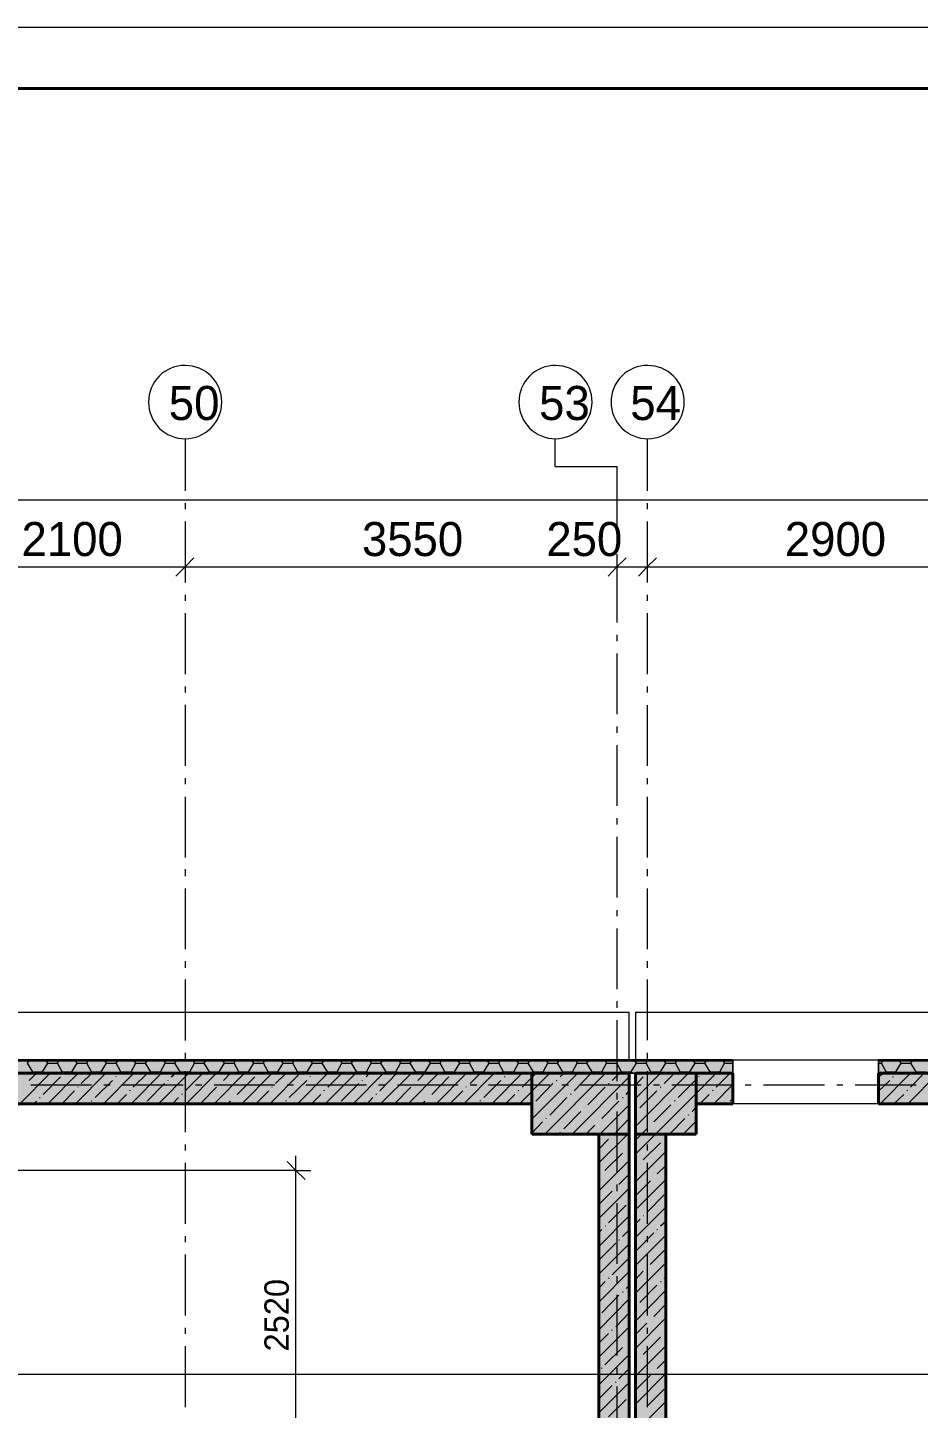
# Model space of a CAD drawing. Header units: millimetres. Extents: x -401725 to 250493, y 305116 to 802890.
# Drawn here: x -375105.266 to -375102.384, y 508986.775 to 508991.242 of the extents above; entities that cross this region are included whole.
import ezdxf

# ---------------------------------------------------------------- set-up
doc = ezdxf.new("R2010")
doc.units = ezdxf.units.MM
doc.layers.add('PDF _Геометрия', color=7, linetype='Continuous', true_color=0x1d1d1d)
doc.layers.add('PDF _Сплошная заливка', color=7, linetype='Continuous', true_color=0xffffff)
doc.layers.add('PDF _Текст', color=7, linetype='Continuous')

msp = doc.modelspace()

# ---------------------------------------------------------------- hatches: boundary and pattern name
at = {"layer": 'PDF _Сплошная заливка', "transparency": 33554559}
h = msp.add_hatch(color=256, dxfattribs=at)
h.paths.add_polyline_path([(-375123.1053, 508987.8606), (-375123.1053, 508987.8988), (-375133.6947, 508987.8988), (-375133.6947, 508987.8606)])
h.paths.add_polyline_path([(-375092.8682, 508987.8606), (-375092.8682, 508987.8988), (-375102.5145, 508987.8988), (-375102.5145, 508987.8606)])
h.paths.add_polyline_path([(-375102.9861, 508987.8606), (-375102.9861, 508987.8988), (-375109.5058, 508987.8988), (-375109.5058, 508987.8606)])
h.paths.add_polyline_path([(-375109.7425, 508987.8606), (-375109.7425, 508987.8988), (-375122.4753, 508987.8988), (-375122.4753, 508987.8606)])
h = msp.add_hatch(color=256, dxfattribs=at)
h.paths.add_polyline_path([(-375102.9861, 508987.7606), (-375102.9861, 508987.8588), (-375103.1031, 508987.8588), (-375103.1031, 508987.7606)])
h.paths.add_polyline_path([(-375102.2195, 508987.7606), (-375102.2195, 508987.8588), (-375102.5145, 508987.8588), (-375102.5145, 508987.7606)])

# ---------------------------------------------------------------- linework, layer by layer
at = {"layer": 'PDF _Геометрия', "color": 7, "lineweight": 18}
for points in [[(-375089.9816, 508991.2421), (-375136.7847, 508991.2421), (-375136.7847, 508958.1322)], [(-375104.7563, 508989.4971), (-375104.7864, 508989.4671)], [(-375104.7564, 508989.4971), (-375104.7281, 508989.5271)], [(-375103.3597, 508989.4971), (-375103.388, 508989.4671)], [(-375103.3598, 508989.4971), (-375103.3298, 508989.5271)], [(-375103.2613, 508989.4971), (-375103.2897, 508989.4671)], [(-375103.2615, 508989.4971), (-375103.2315, 508989.5271)], [(-375104.398, 508987.5438), (-375104.4264, 508987.5738)], [(-375104.3981, 508987.5438), (-375104.3681, 508987.5155)]]:
    msp.add_lwpolyline(points, dxfattribs=at)
at = {"layer": 'PDF _Геометрия', "color": 7, "lineweight": 40}
for points in [[(-375135.9981, 508991.0455), (-375090.1708, 508991.0455)], [(-375105.4846, 508987.8588), (-375103.6346, 508987.8588), (-375103.6346, 508987.6621)], [(-375103.3197, 508987.8588), (-375103.6347, 508987.8588)], [(-375103.6346, 508987.7604), (-375103.6346, 508987.8588)], [(-375103.4181, 508987.6621), (-375103.3197, 508987.6621), (-375103.3197, 508987.8588)], [(-375103.103, 508987.7604), (-375103.103, 508987.8588), (-375103.2997, 508987.8588)], [(-375103.2996, 508987.8588), (-375103.2996, 508987.6621)], [(-375103.1032, 508987.8588), (-375102.9848, 508987.8588)], [(-375102.9848, 508987.8588), (-375103.1032, 508987.8588)], [(-375103.103, 508987.6621), (-375103.103, 508987.8588)], [(-375102.9848, 508987.7605), (-375102.9848, 508987.8588)], [(-375102.5132, 508987.8588), (-375102.5132, 508987.7605)], [(-375102.5131, 508987.8588), (-375102.2181, 508987.8588), (-375102.2181, 508987.6621)], [(-375102.5131, 508987.8588), (-375102.2181, 508987.8588)], [(-375105.4847, 508987.7604), (-375103.6347, 508987.7604)], [(-375103.1032, 508987.7605), (-375102.9848, 508987.7605)], [(-375102.5131, 508987.7605), (-375102.2181, 508987.7605)], [(-375103.3197, 508987.6622), (-375103.3197, 508986.4805), (-375103.6347, 508986.4805)], [(-375103.6347, 508987.6621), (-375103.3197, 508987.6621)], [(-375103.4181, 508987.6621), (-375103.4181, 508986.4805)], [(-375103.2997, 508987.6621), (-375103.103, 508987.6621)], [(-375103.2013, 508987.6621), (-375103.2996, 508987.6621)], [(-375103.2996, 508987.6621), (-375103.2996, 508986.4805)], [(-375103.2013, 508986.4804), (-375103.2013, 508987.6621)]]:
    msp.add_lwpolyline(points, dxfattribs=at)
at = {"layer": 'PDF _Геометрия', "color": 7, "lineweight": 9}
for points in [[(-375104.7565, 508990.1488, 0.422522), (-375104.8748, 508990.0305, 0.417244), (-375104.7565, 508989.9121, 0.412234), (-375104.6381, 508990.0305, 0.41753)], [(-375103.5581, 508990.1488, 0.422409), (-375103.6765, 508990.0305, 0.41714), (-375103.5581, 508989.9121, 0.411655), (-375103.4398, 508990.0305, 0.416948)], [(-375103.2598, 508990.1488, 0.422285), (-375103.3783, 508990.0305, 0.417021), (-375103.2598, 508989.9121, 0.412143), (-375103.1415, 508990.0305, 0.417429)]]:
    msp.add_lwpolyline(points, format="xyb", close=True, dxfattribs=at)
for points in [[(-375104.7563, 508989.9104), (-375104.7563, 508989.7438)], [(-375103.5596, 508989.8221), (-375103.5596, 508989.9104)], [(-375103.2613, 508989.9104), (-375103.2613, 508989.7438)], [(-375103.5596, 508989.8221), (-375103.3597, 508989.8221), (-375103.3597, 508989.6138)], [(-375133.7031, 508989.7138), (-375092.8583, 508989.7138)], [(-375104.7563, 508989.7038), (-375104.7563, 508989.6838)], [(-375103.2613, 508989.7038), (-375103.2613, 508989.6838)], [(-375104.7563, 508989.6438), (-375104.7563, 508989.4471)], [(-375103.2613, 508989.6438), (-375103.2613, 508989.4471)], [(-375104.7563, 508989.5388), (-375104.7563, 508989.4971), (-375104.7563, 508989.4488)], [(-375103.3597, 508989.5738), (-375103.3597, 508989.5521)], [(-375103.3597, 508989.5388), (-375103.3597, 508989.4971), (-375103.3597, 508989.4488)], [(-375103.2613, 508989.5388), (-375103.2613, 508989.4971), (-375103.2613, 508989.4488)], [(-375105.583, 508989.4971), (-375104.7563, 508989.4971)], [(-375104.7563, 508989.4971), (-375103.3597, 508989.4971)], [(-375103.5863, 508989.4971), (-375103.3597, 508989.4971)], [(-375103.3597, 508989.5138), (-375103.3597, 508989.3171)], [(-375103.3596, 508989.4971), (-375103.2613, 508989.4971)], [(-375103.3596, 508989.4971), (-375103.3097, 508989.4971)], [(-375103.2614, 508989.4971), (-375102.1198, 508989.4971)], [(-375104.7563, 508989.4071), (-375104.7563, 508989.3871)], [(-375103.2613, 508989.4071), (-375103.2613, 508989.3871)], [(-375104.7563, 508989.3471), (-375104.7563, 508989.1504)], [(-375103.2613, 508989.3471), (-375103.2613, 508989.1505)], [(-375103.3597, 508989.2771), (-375103.3597, 508989.2571)], [(-375103.3597, 508989.2171), (-375103.3597, 508989.0204)], [(-375104.7563, 508989.1104), (-375104.7563, 508989.0904)], [(-375103.2613, 508989.1104), (-375103.2613, 508989.0905)], [(-375104.7563, 508989.0505), (-375104.7563, 508988.8538)], [(-375103.2613, 508989.0504), (-375103.2613, 508988.8538)], [(-375103.3597, 508988.9805), (-375103.3597, 508988.9604)], [(-375103.3597, 508988.9205), (-375103.3597, 508988.7238)], [(-375104.7563, 508988.8138), (-375104.7563, 508988.7938)], [(-375103.2613, 508988.8138), (-375103.2613, 508988.7938)], [(-375104.7563, 508988.7538), (-375104.7563, 508988.5571)], [(-375103.2613, 508988.7538), (-375103.2613, 508988.5571)], [(-375103.3597, 508988.6838), (-375103.3597, 508988.6638)], [(-375103.3597, 508988.6238), (-375103.3597, 508988.4271)], [(-375104.7563, 508988.5188), (-375104.7563, 508988.4971)], [(-375103.2613, 508988.5188), (-375103.2613, 508988.4971)], [(-375104.7563, 508988.4571), (-375104.7563, 508988.2604)], [(-375103.2613, 508988.4571), (-375103.2613, 508988.2605)], [(-375103.3597, 508988.3871), (-375103.3597, 508988.3671)], [(-375103.3597, 508988.3271), (-375103.3597, 508988.1305)], [(-375104.7563, 508988.2221), (-375104.7563, 508988.2004)], [(-375103.2613, 508988.2221), (-375103.2613, 508988.2004)], [(-375104.7563, 508988.1621), (-375104.7563, 508987.9654)], [(-375103.2613, 508988.1621), (-375103.2613, 508987.9655)], [(-375103.3597, 508988.0921), (-375103.3597, 508988.0704)], [(-375103.3197, 508988.0555), (-375112.9669, 508988.0555)], [(-375103.3597, 508988.0304), (-375103.3597, 508987.8338)], [(-375103.3197, 508987.9021), (-375103.3197, 508988.0555)], [(-375098.6748, 508988.0554), (-375103.2998, 508988.0554)], [(-375103.2996, 508988.0554), (-375103.2996, 508987.9021)], [(-375102.9848, 508987.9021), (-375109.5051, 508987.9021)], [(-375109.5048, 508987.8988), (-375102.9845, 508987.8988)], [(-375104.7563, 508987.9254), (-375104.7563, 508987.9038)], [(-375103.2613, 508987.9254), (-375103.2613, 508987.9038)], [(-375102.9848, 508987.9021), (-375102.9848, 508987.8588), (-375102.9848, 508987.8605)], [(-375102.9848, 508987.8988), (-375102.9848, 508987.9021)], [(-375102.9848, 508987.9021), (-375102.5132, 508987.9021)], [(-375102.9848, 508987.8605), (-375102.9848, 508987.8988)], [(-375092.8663, 508987.9021), (-375102.5132, 508987.9021)], [(-375102.5132, 508987.8588), (-375102.5132, 508987.9021), (-375102.5132, 508987.8988)], [(-375102.5132, 508987.8988), (-375102.5132, 508987.8605)], [(-375102.513, 508987.8988), (-375092.866, 508987.8988)], [(-375109.5048, 508987.8605), (-375102.9845, 508987.8605)], [(-375108.0246, 508987.8588), (-375103.1031, 508987.8588)], [(-375104.7563, 508987.8654), (-375104.7563, 508987.6688)], [(-375103.3197, 508987.6621), (-375103.3197, 508987.8588)], [(-375103.2996, 508987.8588), (-375103.2996, 508987.6621)], [(-375103.2613, 508987.8654), (-375103.2613, 508987.6688)], [(-375102.9848, 508987.7605), (-375102.9848, 508987.8588)], [(-375102.5132, 508987.8605), (-375102.5132, 508987.8588)], [(-375102.5132, 508987.8588), (-375102.5132, 508987.7605)], [(-375102.513, 508987.8605), (-375092.866, 508987.8605)], [(-375105.0598, 508987.8205), (-375105.2563, 508987.8205)], [(-375104.9997, 508987.8205), (-375105.0198, 508987.8205)], [(-375104.7631, 508987.8205), (-375104.9598, 508987.8205)], [(-375104.7031, 508987.8205), (-375104.7231, 508987.8205)], [(-375104.4664, 508987.8205), (-375104.6631, 508987.8205)], [(-375104.4064, 508987.8204), (-375104.4265, 508987.8204)], [(-375104.1698, 508987.8204), (-375104.3665, 508987.8204)], [(-375104.1097, 508987.8204), (-375104.1314, 508987.8204)], [(-375103.8731, 508987.8205), (-375104.0698, 508987.8205)], [(-375103.8131, 508987.8204), (-375103.8347, 508987.8204)], [(-375103.5765, 508987.8205), (-375103.7749, 508987.8205)], [(-375103.5164, 508987.8205), (-375103.5381, 508987.8205)], [(-375103.2814, 508987.8205), (-375103.4781, 508987.8205)], [(-375103.3597, 508987.7954), (-375103.3597, 508987.7738)], [(-375103.2214, 508987.8204), (-375103.2414, 508987.8204)], [(-375102.9848, 508987.8205), (-375103.1814, 508987.8205)], [(-375102.9247, 508987.8205), (-375102.9447, 508987.8205)], [(-375102.6881, 508987.8204), (-375102.8847, 508987.8204)], [(-375102.6281, 508987.8205), (-375102.648, 508987.8205)], [(-375102.3915, 508987.8205), (-375102.5881, 508987.8205)], [(-375102.2181, 508987.7605), (-375103.103, 508987.7605)], [(-375103.103, 508987.7604), (-375103.103, 508987.6621)], [(-375102.5132, 508987.7605), (-375102.9848, 508987.7605)], [(-375103.3597, 508987.7354), (-375103.3597, 508987.5371)], [(-375103.2013, 508987.6621), (-375103.2013, 508986.4804)], [(-375104.7563, 508987.6288), (-375104.7563, 508987.6088)], [(-375103.2613, 508987.6288), (-375103.2613, 508987.6088)], [(-375104.638, 508986.5521), (-375104.398, 508986.5521), (-375104.398, 508987.5921)], [(-375104.398, 508987.5438), (-375105.4846, 508987.5438)], [(-375104.7563, 508987.5688), (-375104.7563, 508987.3721)], [(-375104.398, 508987.5438), (-375104.3496, 508987.5438)], [(-375103.2613, 508987.5688), (-375103.2613, 508987.3721)], [(-375103.3597, 508987.4988), (-375103.3597, 508987.4771)], [(-375103.3597, 508987.4388), (-375103.3597, 508987.2421)], [(-375104.7563, 508987.3321), (-375104.7563, 508987.3121)], [(-375103.2613, 508987.3321), (-375103.2613, 508987.3121)], [(-375104.7563, 508987.2721), (-375104.7563, 508987.0754)], [(-375103.2613, 508987.2721), (-375103.2613, 508987.0755)], [(-375103.3597, 508987.2021), (-375103.3597, 508987.1804)], [(-375103.3597, 508987.1421), (-375103.3597, 508986.9454)], [(-375104.7563, 508987.0354), (-375104.7563, 508987.0154)], [(-375103.2613, 508987.0354), (-375103.2613, 508987.0154)], [(-375104.7563, 508986.9754), (-375104.7563, 508986.7788)], [(-375103.2613, 508986.9755), (-375103.2613, 508986.7788)], [(-375103.3597, 508986.9055), (-375103.3597, 508986.8854)], [(-375103.3597, 508986.8455), (-375103.3597, 508986.6488)]]:
    msp.add_lwpolyline(points, dxfattribs=at)
at = {"layer": 'PDF _Геометрия', "lineweight": 9}
for points in [[(-375105.2664, 508987.8921), (-375105.2613, 508987.8988)], [(-375105.2497, 508987.8638), (-375105.2663, 508987.8921)], [(-375105.218, 508987.8638), (-375105.2013, 508987.8921)], [(-375105.2013, 508987.8921), (-375105.2063, 508987.8988)], [(-375105.2014, 508987.8921), (-375105.1698, 508987.8921)], [(-375105.2013, 508987.8921), (-375105.2013, 508987.8921)], [(-375105.1548, 508987.8638), (-375105.1698, 508987.8921)], [(-375105.1696, 508987.8921), (-375105.1663, 508987.8988)], [(-375105.1232, 508987.8638), (-375105.1065, 508987.8921)], [(-375105.1065, 508987.8921), (-375105.1115, 508987.8988)], [(-375105.1065, 508987.8921), (-375105.1065, 508987.8921)], [(-375105.1064, 508987.8921), (-375105.0747, 508987.8921)], [(-375105.0748, 508987.8921), (-375105.0714, 508987.8988)], [(-375105.0598, 508987.8638), (-375105.0748, 508987.8921)], [(-375105.0282, 508987.8638), (-375105.0114, 508987.8921)], [(-375105.0114, 508987.8921), (-375105.0165, 508987.8988)], [(-375105.0114, 508987.8921), (-375105.0114, 508987.8921)], [(-375105.0112, 508987.8921), (-375104.9796, 508987.8921)], [(-375104.9798, 508987.8921), (-375104.9747, 508987.8988)], [(-375104.9647, 508987.8638), (-375104.9797, 508987.8921)], [(-375104.9314, 508987.8638), (-375104.9163, 508987.8921)], [(-375104.9163, 508987.8921), (-375104.9214, 508987.8988)], [(-375104.9165, 508987.8921), (-375104.8848, 508987.8921)], [(-375104.9163, 508987.8921), (-375104.9163, 508987.8921)], [(-375104.8847, 508987.8921), (-375104.8797, 508987.8988)], [(-375104.868, 508987.8638), (-375104.8846, 508987.8921)], [(-375104.8364, 508987.8638), (-375104.8215, 508987.8921)], [(-375104.8215, 508987.8921), (-375104.8248, 508987.8988)], [(-375104.8215, 508987.8921), (-375104.8215, 508987.8921)], [(-375104.8213, 508987.8921), (-375104.7897, 508987.8921)], [(-375104.7732, 508987.8638), (-375104.7899, 508987.8921)], [(-375104.7897, 508987.8921), (-375104.7848, 508987.8988)], [(-375104.7414, 508987.8638), (-375104.7264, 508987.8921)], [(-375104.7264, 508987.8921), (-375104.7298, 508987.8988)], [(-375104.7264, 508987.8921), (-375104.7264, 508987.8921)], [(-375104.7263, 508987.8921), (-375104.6946, 508987.8921)], [(-375104.6781, 508987.8638), (-375104.6948, 508987.8921)], [(-375104.6947, 508987.8921), (-375104.6898, 508987.8988)], [(-375104.6463, 508987.8638), (-375104.6297, 508987.8921)], [(-375104.6297, 508987.8921), (-375104.6347, 508987.8988)], [(-375104.6297, 508987.8921), (-375104.6297, 508987.8921)], [(-375104.6295, 508987.8921), (-375104.5979, 508987.8921)], [(-375104.598, 508987.8921), (-375104.5947, 508987.8988)], [(-375104.583, 508987.8638), (-375104.598, 508987.8921)], [(-375104.5513, 508987.8638), (-375104.5346, 508987.8921)], [(-375104.5346, 508987.8921), (-375104.5396, 508987.8988)], [(-375104.5348, 508987.8921), (-375104.5031, 508987.8921)], [(-375104.5346, 508987.8921), (-375104.5346, 508987.8921)], [(-375104.5032, 508987.8921), (-375104.4999, 508987.8988)], [(-375104.4882, 508987.8638), (-375104.5032, 508987.8921)], [(-375104.4565, 508987.8638), (-375104.4398, 508987.8921)], [(-375104.4398, 508987.8921), (-375104.4448, 508987.8988)], [(-375104.4398, 508987.8921), (-375104.4398, 508987.8921)], [(-375104.4396, 508987.8921), (-375104.408, 508987.8921)], [(-375104.4082, 508987.8921), (-375104.4048, 508987.8988)], [(-375104.3931, 508987.8638), (-375104.408, 508987.8921)], [(-375104.3615, 508987.8638), (-375104.3447, 508987.8921)], [(-375104.3447, 508987.8921), (-375104.3497, 508987.8988)], [(-375104.3447, 508987.8921), (-375104.3447, 508987.8921)], [(-375104.3446, 508987.8921), (-375104.313, 508987.8921)], [(-375104.2964, 508987.8638), (-375104.3131, 508987.8921)], [(-375104.313, 508987.8921), (-375104.3081, 508987.8988)], [(-375104.2646, 508987.8638), (-375104.2497, 508987.8921)], [(-375104.2497, 508987.8921), (-375104.253, 508987.8988)], [(-375104.2497, 508987.8921), (-375104.2181, 508987.8921)], [(-375104.2497, 508987.8921), (-375104.2497, 508987.8921)], [(-375104.218, 508987.8921), (-375104.213, 508987.8988)], [(-375104.2013, 508987.8638), (-375104.2179, 508987.8921)], [(-375104.1699, 508987.8638), (-375104.1548, 508987.8921)], [(-375104.1548, 508987.8921), (-375104.1582, 508987.8988)], [(-375104.1548, 508987.8921), (-375104.1548, 508987.8921)], [(-375104.1547, 508987.8921), (-375104.1231, 508987.8921)], [(-375104.1232, 508987.8921), (-375104.1182, 508987.8988)], [(-375104.1065, 508987.8638), (-375104.1231, 508987.8921)], [(-375104.0748, 508987.8638), (-375104.0598, 508987.8921)], [(-375104.0598, 508987.8921), (-375104.0632, 508987.8988)], [(-375104.0598, 508987.8921), (-375104.0598, 508987.8921)], [(-375104.0597, 508987.8921), (-375104.028, 508987.8921)], [(-375104.0281, 508987.8921), (-375104.0231, 508987.8988)], [(-375104.0114, 508987.8638), (-375104.0281, 508987.8921)], [(-375103.9798, 508987.8638), (-375103.963, 508987.8921)], [(-375103.963, 508987.8921), (-375103.9681, 508987.8988)], [(-375103.963, 508987.8921), (-375103.963, 508987.8921)], [(-375103.9629, 508987.8921), (-375103.9313, 508987.8921)], [(-375103.9314, 508987.8921), (-375103.928, 508987.8988)], [(-375103.9163, 508987.8638), (-375103.9312, 508987.8921)], [(-375103.8847, 508987.8638), (-375103.868, 508987.8921)], [(-375103.868, 508987.8921), (-375103.873, 508987.8988)], [(-375103.8682, 508987.8921), (-375103.8365, 508987.8921)], [(-375103.868, 508987.8921), (-375103.868, 508987.8921)], [(-375103.8215, 508987.8638), (-375103.8365, 508987.8921)], [(-375103.8364, 508987.8921), (-375103.8332, 508987.8988)], [(-375103.7898, 508987.8638), (-375103.7732, 508987.8921)], [(-375103.7732, 508987.8921), (-375103.7782, 508987.8988)], [(-375103.7732, 508987.8921), (-375103.7732, 508987.8921)], [(-375103.773, 508987.8921), (-375103.7414, 508987.8921)], [(-375103.7414, 508987.8921), (-375103.7381, 508987.8988)], [(-375103.7264, 508987.8638), (-375103.7414, 508987.8921)], [(-375103.6931, 508987.8638), (-375103.6781, 508987.8921)], [(-375103.6781, 508987.8921), (-375103.6831, 508987.8988)], [(-375103.6781, 508987.8921), (-375103.6781, 508987.8921)], [(-375103.678, 508987.8921), (-375103.6463, 508987.8921)], [(-375103.6465, 508987.8921), (-375103.6414, 508987.8988)], [(-375103.6297, 508987.8638), (-375103.6464, 508987.8921)], [(-375103.5981, 508987.8638), (-375103.583, 508987.8921)], [(-375103.583, 508987.8921), (-375103.5862, 508987.8988)], [(-375103.5831, 508987.8921), (-375103.5515, 508987.8921)], [(-375103.583, 508987.8921), (-375103.583, 508987.8921)], [(-375103.5514, 508987.8921), (-375103.5463, 508987.8988)], [(-375103.5346, 508987.8638), (-375103.5514, 508987.8921)], [(-375103.5031, 508987.8638), (-375103.4882, 508987.8921)], [(-375103.4882, 508987.8921), (-375103.4914, 508987.8988)], [(-375103.4882, 508987.8921), (-375103.4882, 508987.8921)], [(-375103.4881, 508987.8921), (-375103.4564, 508987.8921)], [(-375103.4564, 508987.8921), (-375103.4515, 508987.8988)], [(-375103.4398, 508987.8638), (-375103.4564, 508987.8921)], [(-375103.408, 508987.8638), (-375103.3931, 508987.8921)], [(-375103.3931, 508987.8921), (-375103.3964, 508987.8988)], [(-375103.3931, 508987.8921), (-375103.3597, 508987.8921)], [(-375103.3931, 508987.8921), (-375103.3931, 508987.8921)], [(-375103.3597, 508987.8921), (-375103.3564, 508987.8988)], [(-375103.3447, 508987.8638), (-375103.3597, 508987.8921)], [(-375103.313, 508987.8638), (-375103.2964, 508987.8921)], [(-375103.2964, 508987.8921), (-375103.3013, 508987.8988)], [(-375103.2964, 508987.8921), (-375103.2964, 508987.8921)], [(-375103.2963, 508987.8921), (-375103.2646, 508987.8921)], [(-375103.2497, 508987.8638), (-375103.2647, 508987.8921)], [(-375103.2646, 508987.8921), (-375103.2613, 508987.8988)], [(-375103.218, 508987.8638), (-375103.2013, 508987.8921)], [(-375103.2013, 508987.8921), (-375103.2062, 508987.8988)], [(-375103.2015, 508987.8921), (-375103.1698, 508987.8921)], [(-375103.2013, 508987.8921), (-375103.2013, 508987.8921)], [(-375103.1548, 508987.8638), (-375103.1699, 508987.8921)], [(-375103.1698, 508987.8921), (-375103.1665, 508987.8988)], [(-375103.1232, 508987.8638), (-375103.1065, 508987.8921)], [(-375103.1065, 508987.8921), (-375103.1114, 508987.8988)], [(-375103.1065, 508987.8921), (-375103.1065, 508987.8921)], [(-375103.1063, 508987.8921), (-375103.0747, 508987.8921)], [(-375103.0581, 508987.8638), (-375103.0749, 508987.8921)], [(-375103.0748, 508987.8921), (-375103.0698, 508987.8988)], [(-375103.0263, 508987.8638), (-375103.0114, 508987.8921)], [(-375103.0114, 508987.8921), (-375103.0147, 508987.8988)], [(-375103.0115, 508987.8921), (-375102.9848, 508987.8921)], [(-375103.0114, 508987.8921), (-375103.0114, 508987.8921)], [(-375102.5132, 508987.8921), (-375102.5031, 508987.8921)], [(-375102.5032, 508987.8921), (-375102.4999, 508987.8988)], [(-375102.4882, 508987.8638), (-375102.5031, 508987.8921)], [(-375102.4565, 508987.8638), (-375102.4398, 508987.8921)], [(-375102.4398, 508987.8921), (-375102.4449, 508987.8988)], [(-375102.4398, 508987.8921), (-375102.4398, 508987.8921)], [(-375102.4397, 508987.8921), (-375102.408, 508987.8921)], [(-375102.4082, 508987.8921), (-375102.4031, 508987.8988)], [(-375102.3915, 508987.8638), (-375102.4081, 508987.8921)], [(-375105.2914, 508987.7605), (-375105.1932, 508987.8588)], [(-375105.2614, 508987.8354), (-375105.238, 508987.8588)], [(-375105.2529, 508987.8604), (-375105.2497, 508987.8638)], [(-375105.2499, 508987.8638), (-375105.2181, 508987.8638)], [(-375105.2497, 508987.8638), (-375105.2497, 508987.8638)], [(-375105.2146, 508987.8604), (-375105.2179, 508987.8638)], [(-375105.2164, 508987.7905), (-375105.1597, 508987.8471)], [(-375105.2013, 508987.7604), (-375105.103, 508987.8588)], [(-375105.1566, 508987.8605), (-375105.1549, 508987.8638)], [(-375105.1548, 508987.8638), (-375105.1548, 508987.8638)], [(-375105.1547, 508987.8638), (-375105.1231, 508987.8638)], [(-375105.1481, 508987.8588), (-375105.1481, 508987.8588)], [(-375105.1198, 508987.8605), (-375105.1231, 508987.8638)], [(-375105.1113, 508987.7604), (-375105.013, 508987.8588)], [(-375105.0932, 508987.8255), (-375105.0581, 508987.8588)], [(-375105.0615, 508987.8605), (-375105.0598, 508987.8638)], [(-375105.0598, 508987.8638), (-375105.0598, 508987.8638)], [(-375105.0597, 508987.8638), (-375105.028, 508987.8638)], [(-375105.0247, 508987.8605), (-375105.028, 508987.8638)], [(-375105.0214, 508987.7605), (-375104.9231, 508987.8588)], [(-375104.9796, 508987.8471), (-375104.9796, 508987.8488)], [(-375104.9697, 508987.8588), (-375104.9679, 508987.8588)], [(-375104.9664, 508987.8604), (-375104.9647, 508987.8638)], [(-375104.9647, 508987.8638), (-375104.9313, 508987.8638)], [(-375104.9647, 508987.8638), (-375104.9647, 508987.8638)], [(-375104.9316, 508987.7605), (-375104.8332, 508987.8588)], [(-375104.9296, 508987.8604), (-375104.9314, 508987.8638)], [(-375104.9246, 508987.8138), (-375104.878, 508987.8588)], [(-375104.8713, 508987.8604), (-375104.868, 508987.8638)], [(-375104.8682, 508987.8638), (-375104.8365, 508987.8638)], [(-375104.868, 508987.8638), (-375104.868, 508987.8638)], [(-375104.8429, 508987.7604), (-375104.7446, 508987.8588)], [(-375104.8348, 508987.8605), (-375104.8366, 508987.8638)], [(-375104.8014, 508987.8471), (-375104.7881, 508987.8588)], [(-375104.7765, 508987.8605), (-375104.7732, 508987.8638)], [(-375104.7732, 508987.8638), (-375104.7732, 508987.8638)], [(-375104.773, 508987.8638), (-375104.7414, 508987.8638)], [(-375104.7565, 508987.8021), (-375104.6998, 508987.8588)], [(-375104.7531, 508987.7604), (-375104.6547, 508987.8588)], [(-375104.7397, 508987.8604), (-375104.7413, 508987.8638)], [(-375104.6814, 508987.8605), (-375104.6781, 508987.8638)], [(-375104.6781, 508987.8638), (-375104.6781, 508987.8638)], [(-375104.678, 508987.8638), (-375104.6463, 508987.8638)], [(-375104.663, 508987.7605), (-375104.5648, 508987.8588)], [(-375104.643, 508987.8605), (-375104.6464, 508987.8638)], [(-375104.6329, 508987.8354), (-375104.6096, 508987.8588)], [(-375104.588, 508987.7905), (-375104.5314, 508987.8471)], [(-375104.5846, 508987.8604), (-375104.583, 508987.8638)], [(-375104.5831, 508987.8638), (-375104.5515, 508987.8638)], [(-375104.583, 508987.8638), (-375104.583, 508987.8638)], [(-375104.5729, 508987.7604), (-375104.4746, 508987.8588)], [(-375104.5479, 508987.8604), (-375104.5513, 508987.8638)], [(-375104.5197, 508987.8588), (-375104.5197, 508987.8588)], [(-375104.4898, 508987.8605), (-375104.4882, 508987.8638)], [(-375104.4882, 508987.8638), (-375104.4882, 508987.8638)], [(-375104.4881, 508987.8638), (-375104.4564, 508987.8638)], [(-375104.4831, 508987.7604), (-375104.3847, 508987.8588)], [(-375104.4647, 508987.8255), (-375104.4298, 508987.8588)], [(-375104.4531, 508987.8605), (-375104.4565, 508987.8638)], [(-375104.3947, 508987.8605), (-375104.3931, 508987.8638)], [(-375104.3931, 508987.8638), (-375104.3931, 508987.8638)], [(-375104.393, 508987.7604), (-375104.2948, 508987.8588)], [(-375104.3929, 508987.8638), (-375104.3613, 508987.8638)], [(-375104.3581, 508987.8605), (-375104.3614, 508987.8638)], [(-375104.3513, 508987.8471), (-375104.3513, 508987.8488)], [(-375104.3398, 508987.8588), (-375104.3398, 508987.8588)], [(-375104.3032, 508987.7605), (-375104.2048, 508987.8588)], [(-375104.2998, 508987.8605), (-375104.2964, 508987.8638)], [(-375104.2964, 508987.8638), (-375104.2964, 508987.8638)], [(-375104.2963, 508987.8638), (-375104.2646, 508987.8638)], [(-375104.2946, 508987.8138), (-375104.2497, 508987.8588)], [(-375104.263, 508987.8604), (-375104.2646, 508987.8638)], [(-375104.213, 508987.7604), (-375104.1146, 508987.8588)], [(-375104.2047, 508987.8604), (-375104.2013, 508987.8638)], [(-375104.2014, 508987.8638), (-375104.1698, 508987.8638)], [(-375104.2013, 508987.8638), (-375104.2013, 508987.8638)], [(-375104.1713, 508987.8471), (-375104.1597, 508987.8588)], [(-375104.1682, 508987.8605), (-375104.1698, 508987.8638)], [(-375104.1264, 508987.8021), (-375104.0714, 508987.8588)], [(-375104.1248, 508987.7605), (-375104.0247, 508987.8588)], [(-375104.1099, 508987.8605), (-375104.1065, 508987.8638)], [(-375104.1065, 508987.8638), (-375104.1065, 508987.8638)], [(-375104.1064, 508987.8638), (-375104.0747, 508987.8638)], [(-375104.0731, 508987.8605), (-375104.0747, 508987.8638)], [(-375104.0348, 508987.7605), (-375103.9364, 508987.8588)], [(-375104.0148, 508987.8605), (-375104.0114, 508987.8638)], [(-375104.0114, 508987.8638), (-375104.0114, 508987.8638)], [(-375104.0112, 508987.8638), (-375103.9796, 508987.8638)], [(-375104.0033, 508987.8355), (-375103.9815, 508987.8588)], [(-375103.9764, 508987.8604), (-375103.9798, 508987.8638)], [(-375103.9581, 508987.7904), (-375103.903, 508987.8471)], [(-375103.9449, 508987.7605), (-375103.8465, 508987.8588)], [(-375103.9179, 508987.8604), (-375103.9163, 508987.8638)], [(-375103.9165, 508987.8638), (-375103.8848, 508987.8638)], [(-375103.9163, 508987.8638), (-375103.9163, 508987.8638)], [(-375103.8913, 508987.8588), (-375103.8913, 508987.8588)], [(-375103.8813, 508987.8604), (-375103.8847, 508987.8638)], [(-375103.8546, 508987.7604), (-375103.7563, 508987.8588)], [(-375103.8348, 508987.8254), (-375103.8014, 508987.8588)], [(-375103.8231, 508987.8605), (-375103.8215, 508987.8638)], [(-375103.8215, 508987.8638), (-375103.8215, 508987.8638)], [(-375103.8213, 508987.8638), (-375103.7897, 508987.8638)], [(-375103.7865, 508987.8605), (-375103.7897, 508987.8638)], [(-375103.7647, 508987.7604), (-375103.6664, 508987.8588)], [(-375103.728, 508987.8605), (-375103.7264, 508987.8638)], [(-375103.7264, 508987.8638), (-375103.7264, 508987.8638)], [(-375103.7263, 508987.8638), (-375103.693, 508987.8638)], [(-375103.7229, 508987.8471), (-375103.7213, 508987.8488)], [(-375103.7115, 508987.8588), (-375103.7115, 508987.8588)], [(-375103.6914, 508987.8604), (-375103.693, 508987.8638)], [(-375103.6663, 508987.8138), (-375103.6346, 508987.8454)], [(-375103.6347, 508987.8005), (-375103.5765, 508987.8588)], [(-375103.6347, 508987.8454), (-375103.6213, 508987.8588)], [(-375103.6346, 508987.7104), (-375103.4863, 508987.8588)], [(-375103.633, 508987.8604), (-375103.6297, 508987.8638)], [(-375103.6297, 508987.8638), (-375103.5979, 508987.8638)], [(-375103.6297, 508987.8638), (-375103.6297, 508987.8638)], [(-375103.5963, 508987.8604), (-375103.5979, 508987.8638)], [(-375103.593, 508987.6621), (-375103.3964, 508987.8588)], [(-375103.543, 508987.8471), (-375103.5314, 508987.8588)], [(-375103.5379, 508987.8604), (-375103.5346, 508987.8638)], [(-375103.5348, 508987.8638), (-375103.5031, 508987.8638)], [(-375103.5346, 508987.8638), (-375103.5346, 508987.8638)], [(-375103.5047, 508987.6621), (-375103.3197, 508987.8471)], [(-375103.5015, 508987.8605), (-375103.5031, 508987.8638)], [(-375103.4981, 508987.8021), (-375103.4431, 508987.8588)], [(-375103.4431, 508987.8605), (-375103.4398, 508987.8638)], [(-375103.4398, 508987.8638), (-375103.408, 508987.8638)], [(-375103.4398, 508987.8638), (-375103.4398, 508987.8638)], [(-375103.4048, 508987.8605), (-375103.4081, 508987.8638)], [(-375103.3749, 508987.8355), (-375103.3515, 508987.8588)], [(-375103.3464, 508987.8605), (-375103.3447, 508987.8638)], [(-375103.3447, 508987.8638), (-375103.3447, 508987.8638)], [(-375103.3446, 508987.8638), (-375103.3129, 508987.8638)], [(-375103.3097, 508987.8604), (-375103.313, 508987.8638)], [(-375103.2999, 508987.7771), (-375103.2181, 508987.8588)], [(-375103.2997, 508987.8204), (-375103.2746, 508987.8471)], [(-375103.2995, 508987.6871), (-375103.1279, 508987.8588)], [(-375103.263, 508987.8588), (-375103.2613, 508987.8588)], [(-375103.2513, 508987.8604), (-375103.2497, 508987.8638)], [(-375103.2499, 508987.8638), (-375103.2181, 508987.8638)], [(-375103.2497, 508987.8638), (-375103.2497, 508987.8638)], [(-375103.2146, 508987.8604), (-375103.2179, 508987.8638)], [(-375103.2064, 508987.8255), (-375103.173, 508987.8588)], [(-375103.1565, 508987.8605), (-375103.1548, 508987.8638)], [(-375103.1548, 508987.8638), (-375103.1548, 508987.8638)], [(-375103.1547, 508987.8638), (-375103.1231, 508987.8638)], [(-375103.1198, 508987.8605), (-375103.1231, 508987.8638)], [(-375103.103, 508987.7938), (-375103.038, 508987.8588)], [(-375103.0948, 508987.8471), (-375103.0932, 508987.8488)], [(-375103.0831, 508987.8588), (-375103.0831, 508987.8588)], [(-375103.0614, 508987.8605), (-375103.0581, 508987.8638)], [(-375103.0581, 508987.8638), (-375103.0581, 508987.8638)], [(-375103.058, 508987.8638), (-375103.0263, 508987.8638)], [(-375103.0379, 508987.8138), (-375102.9929, 508987.8588)], [(-375103.0247, 508987.8604), (-375103.0264, 508987.8638)], [(-375102.5129, 508987.8454), (-375102.4979, 508987.8588)], [(-375102.5079, 508987.7605), (-375102.4097, 508987.8588)], [(-375102.4899, 508987.8605), (-375102.4882, 508987.8638)], [(-375102.4882, 508987.8638), (-375102.4882, 508987.8638)], [(-375102.488, 508987.8638), (-375102.4564, 508987.8638)], [(-375102.4665, 508987.8471), (-375102.4648, 508987.8488)], [(-375102.4531, 508987.8605), (-375102.4565, 508987.8638)], [(-375102.4548, 508987.8588), (-375102.4548, 508987.8588)], [(-375102.4181, 508987.7605), (-375102.3197, 508987.8588)], [(-375102.4098, 508987.8138), (-375102.3648, 508987.8588)], [(-375102.3948, 508987.8605), (-375102.3915, 508987.8638)], [(-375102.3915, 508987.8638), (-375102.3915, 508987.8638)], [(-375102.3913, 508987.8638), (-375102.3597, 508987.8638)], [(-375105.1562, 508987.7604), (-375105.1146, 508987.8021)], [(-375105.103, 508987.8138), (-375105.103, 508987.8154)], [(-375105.0481, 508987.7804), (-375104.9913, 508987.8354)], [(-375104.9348, 508987.8021), (-375104.9348, 508987.8038)], [(-375104.8798, 508987.7688), (-375104.8231, 508987.8255)], [(-375104.8115, 508987.8355), (-375104.8115, 508987.8371)], [(-375104.7081, 508987.7604), (-375104.6547, 508987.8138)], [(-375104.643, 508987.8255), (-375104.643, 508987.8255)], [(-375104.5279, 508987.7604), (-375104.4863, 508987.8021)], [(-375104.4746, 508987.8138), (-375104.4746, 508987.8154)], [(-375104.4196, 508987.7804), (-375104.3629, 508987.8354)], [(-375104.3064, 508987.8021), (-375104.3064, 508987.8038)], [(-375104.2514, 508987.7688), (-375104.1948, 508987.8254)], [(-375104.1831, 508987.8354), (-375104.1831, 508987.8371)], [(-375104.0796, 508987.7604), (-375104.0263, 508987.8138)], [(-375104.0147, 508987.8254), (-375104.0147, 508987.8254)], [(-375103.8998, 508987.7605), (-375103.8582, 508987.8021)], [(-375103.8465, 508987.8138), (-375103.8465, 508987.8155)], [(-375103.7898, 508987.7805), (-375103.7348, 508987.8355)], [(-375103.6781, 508987.8021), (-375103.6764, 508987.8038)], [(-375103.6747, 508987.7604), (-375103.6346, 508987.8004)], [(-375103.6214, 508987.7688), (-375103.5664, 508987.8255)], [(-375103.5547, 508987.8354), (-375103.5531, 508987.8371)], [(-375103.4531, 508987.7571), (-375103.398, 508987.8138)], [(-375103.3863, 508987.8254), (-375103.3847, 508987.8254)], [(-375103.3298, 508987.7905), (-375103.3197, 508987.8021)], [(-375103.2848, 508987.7471), (-375103.2298, 508987.8021)], [(-375103.2346, 508987.6621), (-375103.103, 508987.7938)], [(-375103.2182, 508987.8138), (-375103.2165, 508987.8155)], [(-375103.1614, 508987.7805), (-375103.1065, 508987.8355)], [(-375103.0497, 508987.8021), (-375103.0481, 508987.8038)], [(-375103.0464, 508987.7605), (-375102.9848, 508987.8221)], [(-375102.5131, 508987.8005), (-375102.4765, 508987.8355)], [(-375102.4214, 508987.8021), (-375102.4197, 508987.8038)], [(-375105.2463, 508987.7604), (-375105.238, 508987.7688)], [(-375105.228, 508987.7804), (-375105.2263, 508987.7804)], [(-375105.0599, 508987.7688), (-375105.0581, 508987.7705)], [(-375104.9766, 508987.7605), (-375104.9465, 508987.7905)], [(-375104.7981, 508987.7605), (-375104.778, 508987.7804)], [(-375104.7664, 508987.7904), (-375104.7664, 508987.7921)], [(-375104.6179, 508987.7604), (-375104.6096, 508987.7688)], [(-375104.5979, 508987.7804), (-375104.5979, 508987.7804)], [(-375104.4298, 508987.7688), (-375104.4298, 508987.7705)], [(-375104.3482, 508987.7605), (-375104.3181, 508987.7905)], [(-375104.1681, 508987.7604), (-375104.1497, 508987.7804)], [(-375104.138, 508987.7904), (-375104.138, 508987.7921)], [(-375103.9898, 508987.7605), (-375103.9815, 508987.7688)], [(-375103.9698, 508987.7805), (-375103.9698, 508987.7805)], [(-375103.8014, 508987.7688), (-375103.8014, 508987.7705)], [(-375103.7198, 508987.7604), (-375103.6898, 508987.7905)], [(-375103.633, 508987.7571), (-375103.633, 508987.7588)], [(-375103.5764, 508987.7238), (-375103.5213, 508987.7804)], [(-375103.5096, 508987.7904), (-375103.508, 508987.7921)], [(-375103.4148, 508987.6621), (-375103.3197, 508987.7571)], [(-375103.4081, 508987.7121), (-375103.3532, 508987.7688)], [(-375103.3415, 508987.7805), (-375103.3398, 508987.7805)], [(-375103.2398, 508987.7021), (-375103.1847, 508987.7571)], [(-375103.1731, 508987.7688), (-375103.1714, 508987.7705)], [(-375103.1164, 508987.7354), (-375103.103, 508987.7488)], [(-375103.0914, 508987.7604), (-375103.0614, 508987.7904)], [(-375102.9931, 508987.7688), (-375102.9848, 508987.7771)], [(-375102.463, 508987.7605), (-375102.4314, 508987.7905)], [(-375103.5881, 508987.7121), (-375103.5881, 508987.7138)], [(-375103.5315, 508987.6788), (-375103.4765, 508987.7355)], [(-375103.4648, 508987.7471), (-375103.4648, 508987.7471)], [(-375103.3631, 508987.6671), (-375103.3197, 508987.7121)], [(-375103.2964, 508987.7354), (-375103.2947, 508987.7354)], [(-375103.1896, 508987.6621), (-375103.1396, 508987.7121)], [(-375103.1447, 508987.6621), (-375103.103, 508987.7038)], [(-375103.128, 508987.7238), (-375103.1263, 508987.7254)], [(-375103.6348, 508987.6655), (-375103.5998, 508987.7021)], [(-375103.5431, 508987.6671), (-375103.5431, 508987.6688)], [(-375103.4596, 508987.6621), (-375103.4314, 508987.6905)], [(-375103.4197, 508987.7021), (-375103.4197, 508987.7021)], [(-375103.4181, 508987.6588), (-375103.4148, 508987.6621)], [(-375103.418, 508987.5688), (-375103.3246, 508987.6621)], [(-375103.3247, 508987.6621), (-375103.3197, 508987.6671)], [(-375103.2997, 508987.5971), (-375103.2347, 508987.6621)], [(-375103.2997, 508987.6421), (-375103.2798, 508987.6621)], [(-375103.2796, 508987.6621), (-375103.263, 508987.6788)], [(-375103.2513, 508987.6904), (-375103.2513, 508987.6904)], [(-375103.4181, 508987.6138), (-375103.3863, 508987.6454)], [(-375103.3746, 508987.6571), (-375103.3746, 508987.6571)], [(-375103.2748, 508987.5788), (-375103.2181, 508987.6338)], [(-375103.2065, 508987.6455), (-375103.2065, 508987.6455)], [(-375103.4181, 508987.4788), (-375103.3197, 508987.5771)], [(-375103.3981, 508987.5438), (-375103.3415, 508987.6005)], [(-375103.3298, 508987.6121), (-375103.3298, 508987.6121)], [(-375103.2996, 508987.5071), (-375103.2013, 508987.6054)], [(-375103.408, 508987.5338), (-375103.408, 508987.5338)], [(-375103.353, 508987.4988), (-375103.3197, 508987.5321)], [(-375103.2997, 508987.5521), (-375103.2964, 508987.5554)], [(-375103.2847, 508987.5671), (-375103.2847, 508987.5671)], [(-375103.2297, 508987.5338), (-375103.2013, 508987.5604)], [(-375103.4181, 508987.3888), (-375103.3197, 508987.4871)], [(-375103.3629, 508987.4888), (-375103.3629, 508987.4888)], [(-375103.2996, 508987.4171), (-375103.2013, 508987.5154)], [(-375103.2996, 508987.4621), (-375103.2513, 508987.5104)], [(-375103.2396, 508987.5221), (-375103.2396, 508987.5221)], [(-375103.4179, 508987.4338), (-375103.3746, 508987.4771)], [(-375103.2631, 508987.4088), (-375103.2065, 508987.4654)], [(-375103.4181, 508987.2988), (-375103.3197, 508987.3971)], [(-375103.3864, 508987.3755), (-375103.3298, 508987.4321)], [(-375103.2996, 508987.3271), (-375103.2013, 508987.4254)], [(-375103.2747, 508987.3988), (-375103.273, 508987.3988)], [(-375103.4181, 508987.3438), (-375103.408, 508987.3538)], [(-375103.398, 508987.3654), (-375103.3963, 508987.3654)], [(-375103.3415, 508987.3305), (-375103.3197, 508987.3521)], [(-375103.2997, 508987.3721), (-375103.2847, 508987.3871)], [(-375103.2298, 508987.3538), (-375103.2282, 508987.3538)], [(-375103.218, 508987.3654), (-375103.2013, 508987.3804)], [(-375103.4181, 508987.2088), (-375103.3197, 508987.3071)], [(-375103.4179, 508987.2538), (-375103.3629, 508987.3088)], [(-375103.3532, 508987.3205), (-375103.3515, 508987.3205)], [(-375103.2996, 508987.2371), (-375103.2013, 508987.3354)], [(-375103.2962, 508987.2854), (-375103.2396, 508987.3421)], [(-375103.3748, 508987.2071), (-375103.3197, 508987.2621)], [(-375103.2514, 508987.2404), (-375103.2013, 508987.2904)], [(-375103.4181, 508987.1188), (-375103.3197, 508987.2171)], [(-375103.2997, 508987.1921), (-375103.2746, 508987.2188)], [(-375103.2996, 508987.1471), (-375103.2013, 508987.2454)], [(-375103.263, 508987.2304), (-375103.2613, 508987.2304)], [(-375103.4181, 508987.1638), (-375103.398, 508987.1854)], [(-375103.3863, 508987.1954), (-375103.3847, 508987.1971)], [(-375103.3298, 508987.1621), (-375103.3197, 508987.1721)], [(-375103.2848, 508987.1171), (-375103.2298, 508987.1738)], [(-375103.2182, 508987.1855), (-375103.2165, 508987.1855)], [(-375103.2062, 508987.1954), (-375103.2013, 508987.2004)], [(-375103.4181, 508987.0288), (-375103.3197, 508987.1288)], [(-375103.4081, 508987.0838), (-375103.3532, 508987.1405)], [(-375103.3415, 508987.1521), (-375103.3398, 508987.1521)], [(-375103.2996, 508987.0571), (-375103.2013, 508987.1571)], [(-375103.3631, 508987.0388), (-375103.3197, 508987.0838)], [(-375103.2964, 508987.1071), (-375103.2947, 508987.1071)], [(-375103.2396, 508987.0721), (-375103.2013, 508987.1121)], [(-375103.4181, 508986.9405), (-375103.3197, 508987.0388)], [(-375103.2996, 508986.9688), (-375103.2013, 508987.0671)], [(-375103.2996, 508987.0138), (-375103.263, 508987.0504)], [(-375103.2513, 508987.0621), (-375103.2513, 508987.0621)], [(-375103.4181, 508986.9854), (-375103.3863, 508987.0171)], [(-375103.3746, 508987.0271), (-375103.3746, 508987.0288)], [(-375103.2748, 508986.9488), (-375103.2181, 508987.0055)], [(-375103.2065, 508987.0171), (-375103.2065, 508987.0171)], [(-375103.4181, 508986.8504), (-375103.3197, 508986.9488)], [(-375103.3981, 508986.9155), (-375103.3415, 508986.9721)], [(-375103.3298, 508986.9838), (-375103.3298, 508986.9838)], [(-375103.2996, 508986.8788), (-375103.2013, 508986.9771)], [(-375103.408, 508986.9038), (-375103.408, 508986.9054)], [(-375103.353, 508986.8705), (-375103.3197, 508986.9038)], [(-375103.2997, 508986.9238), (-375103.2964, 508986.9271)], [(-375103.2847, 508986.9388), (-375103.2847, 508986.9388)], [(-375103.2297, 508986.9038), (-375103.2013, 508986.9321)], [(-375103.4181, 508986.7605), (-375103.3197, 508986.8588)], [(-375103.3629, 508986.8588), (-375103.3629, 508986.8604)], [(-375103.2996, 508986.7888), (-375103.2013, 508986.8871)], [(-375103.2996, 508986.8338), (-375103.2513, 508986.8821)], [(-375103.2396, 508986.8938), (-375103.2396, 508986.8938)], [(-375103.4179, 508986.8054), (-375103.3746, 508986.8488)], [(-375103.2631, 508986.7805), (-375103.2065, 508986.8371)], [(-375103.3864, 508986.7471), (-375103.3298, 508986.8038)], [(-375103.2996, 508986.6988), (-375103.2013, 508986.7971)]]:
    msp.add_lwpolyline(points, dxfattribs=at)
at = {"layer": 'PDF _Геометрия', "color": 8, "lineweight": 9, "true_color": 0x808080}
msp.add_lwpolyline([(-375134.6447, 508986.8855), (-375091.7322, 508986.8855)], dxfattribs=at)
at = {"layer": 'PDF _Сплошная заливка', "lineweight": 5, "transparency": 33554559}
for points in [[(-375105.4845, 508987.8588), (-375103.6347, 508987.8588), (-375105.4845, 508987.7604), (-375103.6347, 508987.7604)], [(-375103.6347, 508987.8588), (-375103.3197, 508987.8588), (-375103.6347, 508987.6621), (-375103.3197, 508987.6621)], [(-375103.2997, 508987.8588), (-375103.103, 508987.8588), (-375103.2997, 508987.6621), (-375103.103, 508987.6621)], [(-375103.4181, 508987.6621), (-375103.3197, 508987.6621), (-375103.4181, 508986.4804), (-375103.3197, 508986.4804)], [(-375103.2996, 508987.6621), (-375103.2013, 508987.6621), (-375103.2996, 508986.4804), (-375103.2013, 508986.4804)]]:
    msp.add_solid(points, dxfattribs=at)

# ---------------------------------------------------------------- texts
at = {"layer": 'PDF _Текст', "attachment_point": 4, "style": ''}
for s, insert, char_height in [('50', (-375104.8097, 508990.0268), 0.11034), ('53', (-375103.6114, 508990.0268), 0.11034), ('54', (-375103.3164, 508990.0268), 0.11034), ('2100', (-375105.2861, 508989.5866), 0.11009), ('3550', (-375104.1845, 508989.5866), 0.11009), ('250', (-375103.5878, 508989.5866), 0.11009), ('2900', (-375102.8162, 508989.5866), 0.11009)]:
    msp.add_mtext(s, dxfattribs=dict(at, insert=insert, char_height=char_height))
at = {"layer": 'PDF _Текст', "insert": (-375104.4602, 508986.9587), "char_height": 0.07891, "attachment_point": 4, "rotation": 90, "style": ''}
msp.add_mtext('2520', dxfattribs=at)

doc.saveas('drawing.dxf')
